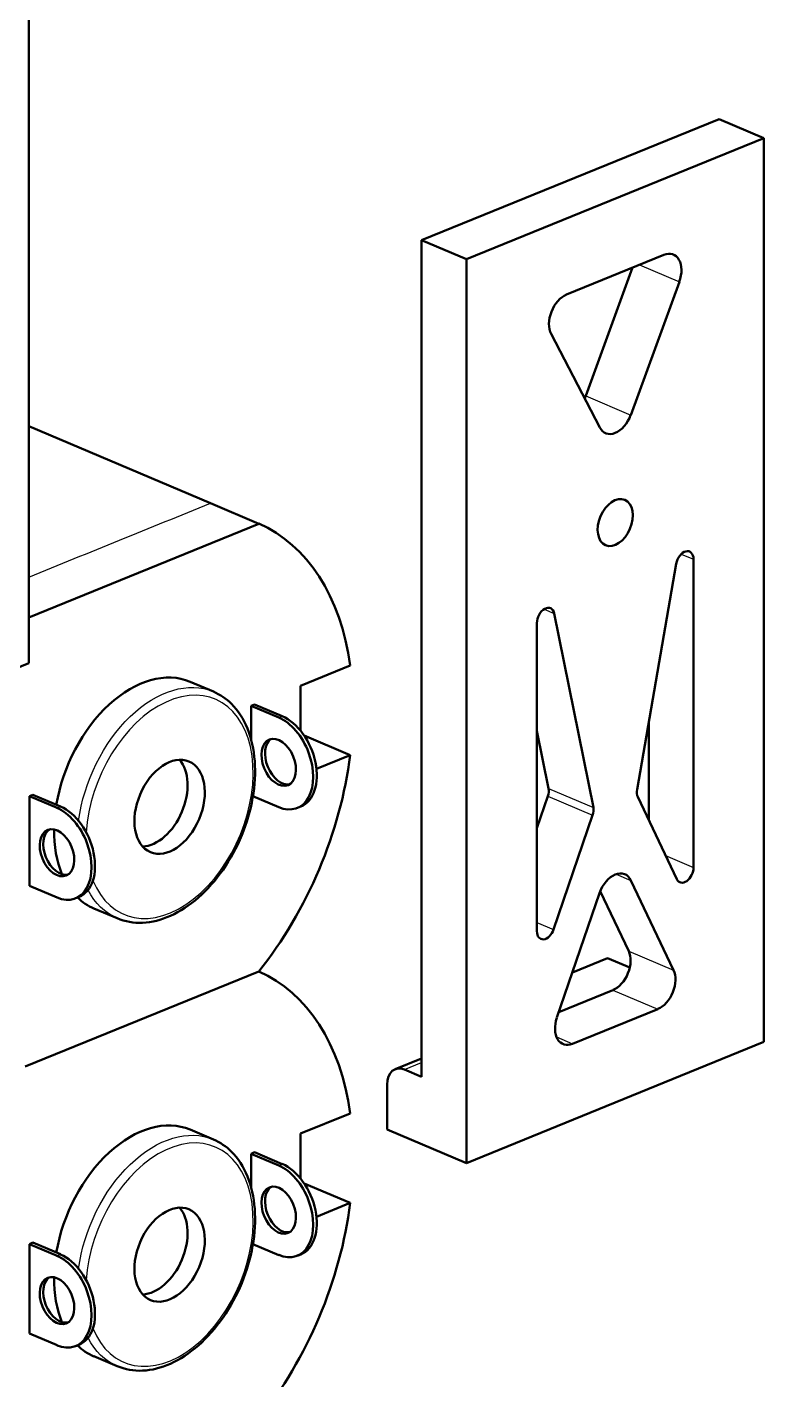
# Model space of a CAD drawing. Header units: millimetres. Extents: x 0 to 420, y 0 to 297.
# Drawn here: x 173.06 to 188.01, y 170.17 to 197.64 of the extents above; entities that cross this region are included whole.
import ezdxf

# ---------------------------------------------------------------- set-up
doc = ezdxf.new("R2010")
doc.units = ezdxf.units.MM
doc.header["$LTSCALE"] = 0.75
doc.layers.add('Visible', color=7, linetype='Continuous', lineweight=50)
doc.layers.add('Visible Narrow', color=7, linetype='Continuous', lineweight=25)

msp = doc.modelspace()

# ---------------------------------------------------------------- linework, layer by layer
at = {"layer": 'Visible', "extrusion": (-4.13746e-17, 0.909404, 0.415914)}
for p, q in [((173.097, 184.719), (173.097, 208.227)), ((181.066, 193.31), (187.1, 195.77)), ((187.1, 195.77), (188.01, 195.384)), ((188.01, 195.384), (181.976, 192.924)), ((188.01, 177.03), (188.01, 195.384)), ((181.066, 186.05), (181.066, 193.31)), ((181.066, 193.31), (181.976, 192.924)), ((181.976, 192.924), (181.976, 185.664)), ((184.006, 192.205), (185.98, 193.01)), ((185.347, 192.752), (184.396, 190.146)), ((186.294, 192.466), (185.307, 189.76)), ((184.68, 189.504), (183.693, 191.405)), ((176.781, 187.97), (173.097, 189.533)), ((177.761, 187.553), (176.781, 187.969)), ((177.761, 187.553), (173.097, 185.651)), ((186.582, 186.83), (186.582, 180.574)), ((185.437, 182.154), (186.23, 186.739)), ((181.066, 176.319), (181.066, 186.05)), ((183.757, 185.73), (184.55, 181.792)), ((181.976, 185.664), (181.976, 175.933)), ((183.404, 179.278), (183.404, 185.534)), ((171.883, 184.224), (173.097, 184.719)), ((179.616, 184.673), (178.606, 184.261)), ((176.842, 184.143), (176.369, 184.343)), ((178.606, 183.353), (178.606, 184.261)), ((177.606, 183.854), (177.678, 183.883)), ((177.606, 183.172), (177.606, 183.854)), ((178.166, 183.616), (177.606, 183.854)), ((178.238, 183.645), (177.678, 183.883)), ((185.672, 183.513), (185.672, 181.54)), ((179.616, 182.855), (178.681, 183.251)), ((183.404, 183.345), (183.64, 182.178)), ((179.616, 182.855), (178.93, 182.575)), ((173.108, 182.019), (173.179, 182.048)), ((173.108, 180.2), (173.108, 182.019)), ((173.668, 181.782), (173.108, 182.019)), ((173.739, 181.811), (173.179, 182.048)), ((178.166, 181.797), (177.643, 182.019)), ((183.625, 182.017), (183.404, 181.372)), ((186.244, 180.333), (185.451, 182.005)), ((178.544, 181.781), (178.615, 181.81)), ((184.535, 181.631), (183.742, 179.313)), ((185.312, 180.311), (186.177, 178.488)), ((173.668, 179.963), (173.108, 180.2)), ((174.117, 179.975), (174.046, 179.946)), ((183.81, 177.523), (184.675, 180.052)), ((184.689, 180.091), (185.266, 178.874)), ((174.889, 179.54), (174.417, 179.74)), ((184.123, 178.44), (184.836, 178.73)), ((185.288, 178.538), (184.836, 178.73)), ((173.025, 176.53), (177.761, 178.461)), ((177.761, 178.459), (173.025, 176.528)), ((177.761, 178.459), (177.759, 178.46)), ((184.948, 178.084), (183.848, 177.636)), ((185.858, 177.698), (184.128, 176.992)), ((181.976, 174.569), (188.01, 177.03)), ((181.066, 176.696), (180.527, 176.476)), ((181.066, 176.319), (180.716, 176.468)), ((180.366, 176.161), (180.366, 175.252)), ((181.976, 175.933), (181.976, 174.569)), ((179.616, 175.579), (178.606, 175.167)), ((176.842, 175.049), (176.369, 175.249)), ((178.606, 174.259), (178.606, 175.167)), ((180.366, 175.252), (181.976, 174.569)), ((177.606, 174.76), (177.678, 174.789)), ((177.606, 174.078), (177.606, 174.76)), ((178.166, 174.522), (177.606, 174.76)), ((178.238, 174.551), (177.678, 174.789)), ((179.616, 173.76), (178.681, 174.157)), ((179.616, 173.76), (178.93, 173.481)), ((173.108, 172.925), (173.179, 172.954)), ((173.108, 171.106), (173.108, 172.925)), ((173.668, 172.687), (173.108, 172.925)), ((173.739, 172.717), (173.179, 172.954)), ((178.166, 172.703), (177.643, 172.925)), ((178.544, 172.687), (178.615, 172.716)), ((173.668, 170.869), (173.108, 171.106)), ((174.117, 170.881), (174.046, 170.852)), ((174.889, 170.446), (174.417, 170.646))]:
    msp.add_line(p, q, dxfattribs=at)
at = {"layer": 'Visible', "extrusion": (4.52964e-16, 1.22705e-16, -1)}
msp.add_ellipse((185.98, 192.556), major_axis=(0.195, 0.46), ratio=0.649328, start_param=-0.578644, end_param=1.491744, dxfattribs=at)
at = {"layer": 'Visible', "extrusion": (5.67412e-16, 8.43016e-17, -1)}
for centre, major_axis, start_param, end_param in [((184.006, 191.751), (0.195, 0.46), 3.634153, 5.704541), ((184.083, 190.236), (0.195, 0.46), 1.491744, 1.607738), ((184.993, 189.85), (0.195, 0.46), 1.491744, 3.634153), ((183.583, 179.351), (0.098, 0.23), 1.460787, 4.133745)]:
    msp.add_ellipse(centre, major_axis=major_axis, ratio=0.649328, start_param=start_param, end_param=end_param, dxfattribs=at)
at = {"layer": 'Visible', "extrusion": (2.4383e-16, 2.21553e-16, -1)}
msp.add_ellipse((184.993, 187.576), major_axis=(0.195, 0.46), ratio=0.649328, start_param=1.570796326787041, end_param=7.853981633966627, dxfattribs=at)
at = {"layer": 'Visible'}
for centre, major_axis, ratio, start_param, end_param in [((175.393, 182.042), (2.343, 5.523), 0.649332, -0.824673, -0.007088), ((178.166, 182.707), (-0.378, 0.926), 0.636697, 2.571906, 5.713499), ((175.603, 181.952), (0.39, 0.921), 0.649332, 3.438749, 5.986029), ((175.393, 182.042), (2.343, 5.523), 0.649332, 4.305976, 5.12356), ((173.668, 180.872), (-0.378, 0.926), 0.636697, 2.571906, 5.713499), ((175.393, 172.947), (2.343, 5.523), 0.649332, -0.824673, -0.007088), ((180.716, 176.013), (-0.189, 0.463), 0.636702, -0.569689, 1.001107), ((178.166, 173.613), (-0.378, 0.926), 0.636697, 2.571906, 5.713499), ((175.603, 172.858), (0.39, 0.921), 0.649332, 3.438749, 5.986029), ((175.393, 172.947), (2.343, 5.523), 0.649332, 4.305976, 5.12356), ((173.668, 171.778), (-0.378, 0.926), 0.636697, 2.571906, 5.713499)]:
    msp.add_ellipse(centre, major_axis=major_axis, ratio=ratio, start_param=start_param, end_param=end_param, dxfattribs=at)
at = {"layer": 'Visible', "extrusion": (6.61446e-16, 3.42751e-17, -1)}
msp.add_ellipse((186.403, 186.757), major_axis=(0.098, 0.23), ratio=0.649328, start_param=4.366456, end_param=7.275338, dxfattribs=at)
at = {"layer": 'Visible', "extrusion": (-6.60184e-17, 4.03136e-16, -1)}
msp.add_ellipse((183.583, 185.607), major_axis=(0.098, 0.23), ratio=0.649328, start_param=4.133745, end_param=7.0426, dxfattribs=at)
at = {"layer": 'Visible', "extrusion": (4.72353e-16, 4.67842e-17, -1)}
for start_param, end_param in [(4.361998, 6.283185), (3.705823, 4.147801)]:
    msp.add_ellipse((175.393, 182.042), major_axis=(0.976, 2.302), ratio=0.649332, start_param=start_param, end_param=end_param, dxfattribs=at)
at = {"layer": 'Visible', "extrusion": (3.7807e-16, 5.41454e-17, -1)}
msp.add_ellipse((178.238, 182.736), major_axis=(-0.378, 0.926), ratio=0.636697, start_param=0.569686, end_param=3.141593, dxfattribs=at)
at = {"layer": 'Visible', "extrusion": (6.25302e-16, 1.34808e-16, -1)}
msp.add_ellipse((178.166, 182.707), major_axis=(-0.189, 0.463), ratio=0.636697, dxfattribs=at)
at = {"layer": 'Visible', "extrusion": (3.51241e-16, 2.30398e-17, -1)}
msp.add_ellipse((178.238, 182.736), major_axis=(-0.189, 0.463), ratio=0.636697, start_param=3.263002, end_param=6.161776, dxfattribs=at)
at = {"layer": 'Visible'}
for centre in [(175.953, 181.804), (175.953, 172.71)]:
    msp.add_ellipse(centre, major_axis=(0.39, 0.921), ratio=0.649332, dxfattribs=at)
at = {"layer": 'Visible', "extrusion": (5.64188e-16, 1.35827e-16, -1)}
for centre in [(183.466, 182.055), (184.376, 181.669)]:
    msp.add_ellipse(centre, major_axis=(0.098, 0.23), ratio=0.649328, start_param=0.759414, end_param=1.460787, dxfattribs=at)
at = {"layer": 'Visible', "extrusion": (6.39771e-16, 5.36097e-17, -1)}
msp.add_ellipse((185.61, 182.172), major_axis=(0.098, 0.23), ratio=0.649328, start_param=3.66511, end_param=4.366456, dxfattribs=at)
at = {"layer": 'Visible', "extrusion": (4.53329e-16, 1.0446e-16, -1)}
msp.add_ellipse((173.739, 180.901), major_axis=(-0.378, 0.926), ratio=0.636697, start_param=0.569686, end_param=3.141593, dxfattribs=at)
at = {"layer": 'Visible', "extrusion": (2.18267e-16, 1.86785e-17, -1)}
for centre in [(173.668, 180.872), (173.668, 171.778)]:
    msp.add_ellipse(centre, major_axis=(-0.189, 0.463), ratio=0.636697, dxfattribs=at)
at = {"layer": 'Visible', "extrusion": (5.8607e-16, 1.08726e-16, -1)}
msp.add_ellipse((173.739, 180.901), major_axis=(-0.189, 0.463), ratio=0.636697, start_param=3.263002, end_param=6.161776, dxfattribs=at)
at = {"layer": 'Visible', "extrusion": (4.61558e-16, 1.1906e-16, -1)}
msp.add_ellipse((186.403, 180.501), major_axis=(0.098, 0.23), ratio=0.649328, start_param=0.992152, end_param=3.66511, dxfattribs=at)
at = {"layer": 'Visible', "extrusion": (5.9726e-16, 1.20209e-18, -1)}
msp.add_ellipse((184.993, 179.976), major_axis=(0.195, 0.46), ratio=0.649328, start_param=4.60238, end_param=6.806702, dxfattribs=at)
at = {"layer": 'Visible', "extrusion": (5.19582e-16, 8.70498e-17, -1)}
msp.add_ellipse((175.393, 182.042), major_axis=(0.976, 2.302), ratio=0.649332, start_param=3.141593, end_param=3.385995, dxfattribs=at)
at = {"layer": 'Visible', "extrusion": (5.3476e-16, 2.08607e-16, -1)}
for centre in [(184.948, 178.539), (185.858, 178.153)]:
    msp.add_ellipse(centre, major_axis=(0.195, 0.46), ratio=0.649328, start_param=0.523517, end_param=2.562949, dxfattribs=at)
at = {"layer": 'Visible', "extrusion": (4.1947e-16, 1.97211e-16, -1)}
msp.add_ellipse((184.128, 177.447), major_axis=(0.195, 0.46), ratio=0.649328, start_param=2.562949, end_param=4.60238, dxfattribs=at)
at = {"layer": 'Visible', "extrusion": (3.66922e-16, 1.41663e-16, -1)}
msp.add_ellipse((175.393, 172.947), major_axis=(0.976, 2.302), ratio=0.649332, start_param=4.361998, end_param=6.283185, dxfattribs=at)
at = {"layer": 'Visible', "extrusion": (5.02251e-16, 1.04789e-16, -1)}
msp.add_ellipse((178.238, 173.642), major_axis=(-0.378, 0.926), ratio=0.636697, start_param=0.569686, end_param=3.141593, dxfattribs=at)
at = {"layer": 'Visible', "extrusion": (8.01864e-16, 2.76845e-16, -1)}
msp.add_ellipse((178.166, 173.613), major_axis=(-0.189, 0.463), ratio=0.636697, dxfattribs=at)
at = {"layer": 'Visible', "extrusion": (5.13291e-16, 7.90455e-17, -1)}
msp.add_ellipse((178.238, 173.642), major_axis=(-0.189, 0.463), ratio=0.636697, start_param=3.263002, end_param=6.161776, dxfattribs=at)
at = {"layer": 'Visible', "extrusion": (4.74708e-16, 1.13178e-16, -1)}
msp.add_ellipse((173.739, 171.807), major_axis=(-0.378, 0.926), ratio=0.636697, start_param=0.569686, end_param=3.141593, dxfattribs=at)
at = {"layer": 'Visible', "extrusion": (3.82095e-16, 1.55523e-16, -1)}
msp.add_ellipse((173.739, 171.807), major_axis=(-0.189, 0.463), ratio=0.636697, start_param=3.263002, end_param=6.161776, dxfattribs=at)
at = {"layer": 'Visible', "extrusion": (2.42808e-16, 2.04449e-16, -1)}
msp.add_ellipse((175.393, 172.947), major_axis=(0.976, 2.302), ratio=0.649332, start_param=3.705823, end_param=4.147801, dxfattribs=at)
at = {"layer": 'Visible', "extrusion": (2.98209e-16, 1.80949e-16, -1)}
msp.add_ellipse((175.393, 172.947), major_axis=(0.976, 2.302), ratio=0.649332, start_param=3.141593, end_param=3.385995, dxfattribs=at)
at = {"layer": 'Visible'}
for points in [[(174.889, 179.54), (175.049, 179.472), (175.224, 179.442), (175.591, 179.458), (175.782, 179.506), (176.165, 179.678), (176.357, 179.804), (176.718, 180.121), (176.887, 180.313), (177.185, 180.742), (177.313, 180.978), (177.517, 181.472), (177.592, 181.73), (177.682, 182.24), (177.696, 182.494), (177.662, 182.971), (177.612, 183.195), (177.453, 183.59), (177.343, 183.76), (177.1, 184.001), (176.977, 184.085), (176.842, 184.143)], [(174.889, 170.446), (175.049, 170.378), (175.224, 170.348), (175.591, 170.363), (175.782, 170.412), (176.165, 170.584), (176.357, 170.71), (176.718, 171.027), (176.887, 171.219), (177.185, 171.648), (177.313, 171.884), (177.517, 172.378), (177.592, 172.636), (177.682, 173.146), (177.696, 173.4), (177.662, 173.877), (177.612, 174.101), (177.453, 174.496), (177.343, 174.666), (177.1, 174.907), (176.977, 174.991), (176.842, 175.049)]]:
    msp.add_open_spline(points, degree=3, knots=[4.133742, 4.133742, 4.133742, 4.133742, 4.433716, 4.433716, 4.743814, 4.743814, 5.066928, 5.066928, 5.393663, 5.393663, 5.720154, 5.720154, 6.046345, 6.046345, 6.372888, 6.372888, 6.699547, 6.699547, 7.021732, 7.021732, 7.275334, 7.275334, 7.275334, 7.275334], dxfattribs=at)
at = {"layer": 'Visible Narrow', "extrusion": (-4.13746e-17, 0.909404, 0.415914)}
for p, q in [((185.485, 192.809), (186.294, 192.466)), ((184.396, 190.146), (185.307, 189.76)), ((186.332, 186.936), (186.582, 186.83)), ((183.551, 185.817), (183.757, 185.73)), ((178.166, 183.616), (178.238, 183.645)), ((183.64, 182.178), (184.55, 181.792)), ((183.625, 182.017), (184.535, 181.631)), ((173.668, 181.782), (173.739, 181.811)), ((186.016, 180.813), (186.582, 180.574)), ((185.013, 180.438), (185.312, 180.311)), ((183.404, 179.456), (183.742, 179.313)), ((185.266, 178.874), (186.177, 178.488)), ((184.948, 178.084), (185.858, 177.698)), ((183.801, 177.131), (184.128, 176.992)), ((180.716, 176.468), (181.066, 176.61)), ((178.166, 174.522), (178.238, 174.551)), ((173.668, 172.687), (173.739, 172.717))]:
    msp.add_line(p, q, dxfattribs=at)
at = {"layer": 'Visible Narrow', "extrusion": (4.72353e-16, 4.67842e-17, -1)}
for centre in [(175.865, 181.841), (175.865, 172.747)]:
    msp.add_ellipse(centre, major_axis=(0.976, 2.302), ratio=0.649332, start_param=4.308219, end_param=6.283185, dxfattribs=at)
at = {"layer": 'Visible Narrow'}
for centre in [(175.953, 181.804), (175.953, 172.71)]:
    msp.add_ellipse(centre, major_axis=(0.927, 2.186), ratio=0.649332, start_param=2.558563, end_param=8.35399, dxfattribs=at)
at = {"layer": 'Visible Narrow', "extrusion": (5.19582e-16, 8.70498e-17, -1)}
msp.add_ellipse((175.865, 181.841), major_axis=(0.976, 2.302), ratio=0.649332, start_param=3.141593, end_param=3.635526, dxfattribs=at)
at = {"layer": 'Visible Narrow', "extrusion": (2.98209e-16, 1.80949e-16, -1)}
msp.add_ellipse((175.865, 172.747), major_axis=(0.976, 2.302), ratio=0.649332, start_param=3.141593, end_param=3.635526, dxfattribs=at)
at = {"layer": 'Visible Narrow'}
msp.add_open_spline([(173.097, 186.468), (174.325, 186.969), (175.553, 187.469), (176.781, 187.97)], degree=3, dxfattribs=at)

doc.saveas('drawing.dxf')
